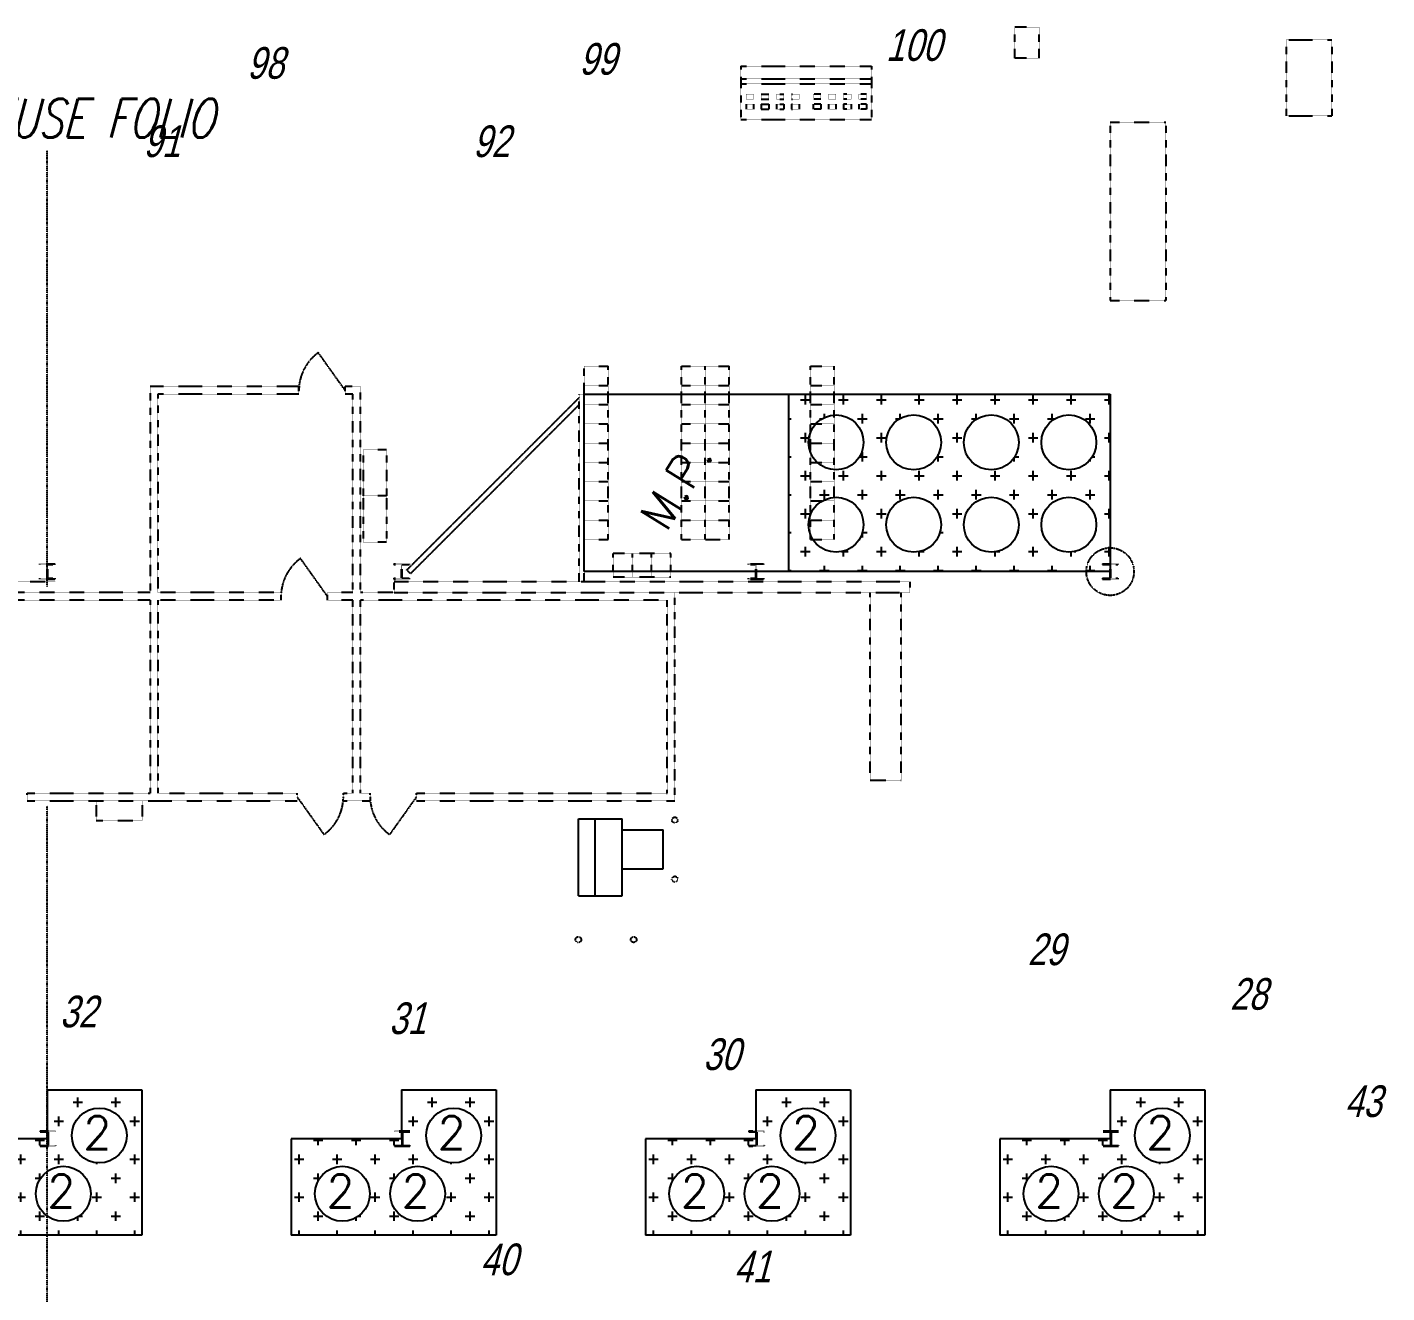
# Model space of a CAD drawing. Header units: millimetres. Extents: x -1732 to 458256, y -4349 to 130988.
# Drawn here: x 45095 to 71955, y 80488 to 105482 of the extents above; entities that cross this region are included whole.
import ezdxf

# ---------------------------------------------------------------- set-up
doc = ezdxf.new("R2010")
doc.units = ezdxf.units.MM
doc.header["$LTSCALE"] = 0.01
doc.header["$MEASUREMENT"] = 0
doc.linetypes.add('CENTER2', pattern=[28.575, 19.05, -3.175, 3.175, -3.175])
doc.linetypes.add('PHANTOM2', pattern=[31.75, 15.875, -3.175, 3.175, -3.175, 3.175, -3.175])
doc.layers.get('0').update_dxf_attribs({"color": 251, "linetype": 'CONTINUOUS'})
for name, color, linetype in [('E-E-DIS-EQP', 251, 'PHANTOM2'), ('Entreposage des rouleaux', 251, 'CONTINUOUS'), ('F-E-EQP', 251, 'CONTINUOUS'), ('F-E-EQP-AXE', 251, 'CENTER2'), ('F-E-EQP-PH2', 251, 'PHANTOM2'), ('F-E-EQP-TXT-MV2', 251, 'CONTINUOUS'), ('NODETEXT', 5, 'CONTINUOUS'), ('NODETEXTOLD', 5, 'CONTINUOUS'), ('S-E-ACI', 251, 'PHANTOM2'), ('S-E-BET', 251, 'PHANTOM2')]:
    doc.layers.add(name, color=color, linetype=linetype)
doc.styles.add('ROMANS', font='ROMANS.SHX', dxfattribs={"width": 0.75, "oblique": 15})
doc.styles.add('TEXTXP', font='arial.ttf', dxfattribs={"width": 0.75, "oblique": 15})

# ---------------------------------------------------------------- blocks, each defined once
blk = doc.blocks.new('*X56')
at = {"color": 0}
for p, q in [((138469, 136031), (138469, 136219)), ((139219, 136031), (139219, 136219)), ((139969, 136031), (139969, 136219)), ((140719, 136031), (140719, 136219)), ((141469, 136031), (141469, 136219)), ((142219, 136031), (142219, 136219)), ((142969, 136031), (142969, 136219)), ((143719, 136031), (143719, 136219)), ((144469, 136031), (144469, 136219)), ((138375, 136125), (138562, 136125)), ((139125, 136125), (139312, 136125)), ((139875, 136125), (140062, 136125)), ((140625, 136125), (140812, 136125)), ((141375, 136125), (141562, 136125)), ((142125, 136125), (142312, 136125)), ((142875, 136125), (143062, 136125)), ((143625, 136125), (143812, 136125)), ((144375, 136125), (144489, 136125)), ((138144, 135750), (138188, 135750)), ((138750, 135750), (138798, 135750)), ((138844, 135774), (138844, 135844)), ((139500, 135750), (139688, 135750)), ((139594, 135656), (139594, 135844)), ((140250, 135750), (140331, 135750)), ((140344, 135757), (140344, 135844)), ((141000, 135750), (141188, 135750)), ((141094, 135656), (141094, 135844)), ((141750, 135750), (141864, 135750)), ((141844, 135737), (141844, 135844)), ((142500, 135750), (142688, 135750)), ((142594, 135656), (142594, 135844)), ((143250, 135750), (143397, 135750)), ((143344, 135714), (143344, 135844)), ((144000, 135750), (144188, 135750)), ((144094, 135656), (144094, 135844)), ((138469, 135281), (138469, 135469)), ((139969, 135281), (139969, 135469)), ((141469, 135281), (141469, 135469)), ((142969, 135281), (142969, 135469)), ((144469, 135281), (144469, 135469)), ((138375, 135375), (138540, 135375)), ((139875, 135375), (140062, 135375)), ((141375, 135375), (141562, 135375)), ((142875, 135375), (143062, 135375)), ((144375, 135375), (144489, 135375)), ((138144, 135000), (138188, 135000)), ((139538, 135000), (139688, 135000)), ((139594, 134906), (139594, 135094)), ((141071, 135000), (141188, 135000)), ((141094, 134906), (141094, 135041)), ((142594, 134906), (142594, 134984)), ((142604, 135000), (142688, 135000)), ((144094, 134906), (144094, 134940)), ((144137, 135000), (144188, 135000)), ((138375, 134625), (138562, 134625)), ((138469, 134531), (138469, 134719)), ((139125, 134625), (139312, 134625)), ((139219, 134531), (139219, 134719)), ((139875, 134625), (140062, 134625)), ((139969, 134531), (139969, 134719)), ((140625, 134625), (140812, 134625)), ((140719, 134531), (140719, 134719)), ((141375, 134625), (141562, 134625)), ((141469, 134531), (141469, 134719)), ((142125, 134625), (142312, 134625)), ((142219, 134531), (142219, 134719)), ((142875, 134625), (143062, 134625)), ((142969, 134531), (142969, 134719)), ((143625, 134625), (143812, 134625)), ((143719, 134531), (143719, 134719)), ((144375, 134625), (144489, 134625)), ((144469, 134531), (144469, 134719)), ((138844, 134156), (138844, 134344)), ((139594, 134156), (139594, 134344)), ((140344, 134156), (140344, 134344)), ((141094, 134156), (141094, 134344)), ((141844, 134156), (141844, 134344)), ((142594, 134156), (142594, 134344)), ((143344, 134156), (143344, 134344)), ((144094, 134156), (144094, 134344)), ((138144, 134250), (138188, 134250)), ((138750, 134250), (138938, 134250)), ((139500, 134250), (139688, 134250)), ((140250, 134250), (140438, 134250)), ((141000, 134250), (141188, 134250)), ((141750, 134250), (141938, 134250)), ((142500, 134250), (142688, 134250)), ((143250, 134250), (143438, 134250)), ((144000, 134250), (144188, 134250)), ((138375, 133875), (138562, 133875)), ((138469, 133781), (138469, 133969)), ((139875, 133875), (140062, 133875)), ((139969, 133781), (139969, 133969)), ((141375, 133875), (141562, 133875)), ((141469, 133781), (141469, 133969)), ((142875, 133875), (143062, 133875)), ((142969, 133781), (142969, 133969)), ((144375, 133875), (144489, 133875)), ((144469, 133781), (144469, 133969)), ((138144, 133500), (138188, 133500)), ((139594, 133500), (139688, 133500)), ((139594, 133406), (139594, 133498)), ((141127, 133500), (141188, 133500)), ((142660, 133500), (142688, 133500)), ((141094, 133406), (141094, 133416)), ((138375, 133125), (138562, 133125)), ((138469, 133031), (138469, 133219)), ((139180, 133125), (139312, 133125)), ((139219, 133031), (139219, 133134)), ((139875, 133125), (140062, 133125)), ((139969, 133031), (139969, 133219)), ((140713, 133125), (140812, 133125)), ((140719, 133031), (140719, 133126)), ((141375, 133125), (141562, 133125)), ((141469, 133031), (141469, 133219)), ((142219, 133031), (142219, 133120)), ((142246, 133125), (142312, 133125)), ((142875, 133125), (143062, 133125)), ((142969, 133031), (142969, 133219)), ((143719, 133031), (143719, 133117)), ((143779, 133125), (143812, 133125)), ((144375, 133125), (144489, 133125)), ((144469, 133031), (144469, 133219)), ((138144, 132750), (138188, 132750)), ((138750, 132750), (138938, 132750)), ((138844, 132731), (138844, 132844)), ((139500, 132750), (139688, 132750)), ((139594, 132731), (139594, 132844)), ((140250, 132750), (140438, 132750)), ((140344, 132731), (140344, 132844)), ((141000, 132750), (141188, 132750)), ((141094, 132731), (141094, 132844)), ((141750, 132750), (141938, 132750)), ((141844, 132731), (141844, 132844)), ((142500, 132750), (142688, 132750)), ((142594, 132731), (142594, 132844)), ((143250, 132750), (143438, 132750)), ((143344, 132731), (143344, 132844)), ((144000, 132750), (144188, 132750)), ((144094, 132731), (144094, 132844))]:
    blk.add_line(p, q, dxfattribs=at)

msp = doc.modelspace()

# ---------------------------------------------------------------- hatches: boundary and pattern name
at = {"layer": 'Entreposage des rouleaux', "linetype": 'Continuous'}
h = msp.add_hatch(dxfattribs=at)
h.set_pattern_fill('CROSS', color=256, scale=1500, style=0)
h.set_pattern_definition([(0, (-71000, -38000), (375, 375), [187.5, -562.5]), (90, (-70906.25, -38093.75), (-375, 375), [187.5, -562.5])])
edge = h.paths.add_edge_path(flags=16)
edge.add_arc((46519.21572, 83594.42635), 542.69899, 0, 360)
edge = h.paths.add_edge_path(flags=16)
edge.add_arc((45807.46636, 82443.85504), 542.69899, 0, 360)
edge = h.paths.add_edge_path(flags=16)
edge.add_arc((44322.24483, 82443.85504), 542.69899, 0, 360)
h.paths.add_polyline_path([(47361.99329, 81627.43331), (43309.10182, 81627.43331), (43309.10182, 83531.09968), (45489.15801, 83531.09968), (45489.15801, 84495.2557), (47361.99329, 84495.2557)])
h = msp.add_hatch(dxfattribs=at)
h.set_pattern_fill('CROSS', color=256, scale=1500, style=0)
h.set_pattern_definition([(0, (-64000, -38000), (375, 375), [187.5, -562.5]), (90, (-63906.25, -38093.75), (-375, 375), [187.5, -562.5])])
edge = h.paths.add_edge_path(flags=16)
edge.add_arc((53519.21572, 83594.42635), 542.69899, 0, 360)
edge = h.paths.add_edge_path(flags=16)
edge.add_arc((52807.46636, 82443.85504), 542.69899, 0, 360)
edge = h.paths.add_edge_path(flags=16)
edge.add_arc((51322.24483, 82443.85504), 542.69899, 0, 360)
h.paths.add_polyline_path([(54361.99329, 81627.43331), (50309.10182, 81627.43331), (50309.10182, 83531.09968), (52489.15801, 83531.09968), (52489.15801, 84495.2557), (54361.99329, 84495.2557)])
h = msp.add_hatch(dxfattribs=at)
h.set_pattern_fill('CROSS', color=256, scale=1500, style=0)
h.set_pattern_definition([(0, (-57000, -38000), (375, 375), [187.5, -562.5]), (90, (-56906.25, -38093.75), (-375, 375), [187.5, -562.5])])
edge = h.paths.add_edge_path(flags=16)
edge.add_arc((60519.21572, 83594.42635), 542.69899, 0, 360)
edge = h.paths.add_edge_path(flags=16)
edge.add_arc((59807.46636, 82443.85504), 542.69899, 0, 360)
edge = h.paths.add_edge_path(flags=16)
edge.add_arc((58322.24483, 82443.85504), 542.69899, 0, 360)
h.paths.add_polyline_path([(61361.99329, 81627.43331), (57309.10182, 81627.43331), (57309.10182, 83531.09968), (59489.15801, 83531.09968), (59489.15801, 84495.2557), (61361.99329, 84495.2557)])
h = msp.add_hatch(dxfattribs=at)
h.set_pattern_fill('CROSS', color=256, scale=1500, style=0)
h.set_pattern_definition([(0, (-50000, -38000), (375, 375), [187.5, -562.5]), (90, (-49906.25, -38093.75), (-375, 375), [187.5, -562.5])])
edge = h.paths.add_edge_path(flags=16)
edge.add_arc((67519.21572, 83594.42635), 542.69899, 0, 360)
edge = h.paths.add_edge_path(flags=16)
edge.add_arc((66807.46636, 82443.85504), 542.69899, 0, 360)
edge = h.paths.add_edge_path(flags=16)
edge.add_arc((65322.24483, 82443.85504), 542.69899, 0, 360)
h.paths.add_polyline_path([(68361.99329, 81627.43331), (64309.10182, 81627.43331), (64309.10182, 83531.09968), (66489.15801, 83531.09968), (66489.15801, 84495.2557), (68361.99329, 84495.2557)])

# ---------------------------------------------------------------- linework, layer by layer
at = {"layer": 'E-E-DIS-EQP'}
for p, q in [((64605.91931, 104873.06643), (64605.91931, 105482.06643)), ((65087.91931, 105482.06643), (64605.91931, 105482.06643)), ((65087.91931, 104873.06643), (65087.91931, 105482.06643)), ((65087.91931, 104873.06643), (64605.91931, 104873.06643)), ((59194.22413, 104710.89968), (61774.15801, 104710.89968)), ((59194.22413, 104710.89968), (59194.22413, 103660.93073)), ((61774.15801, 104710.89968), (61774.15801, 103660.93073)), ((59194.22413, 104460.91186), (61774.15801, 104460.91186)), ((59194.22413, 104360.88565), (61774.15801, 104360.88565)), ((59295.50307, 104160.90637), (59443.64501, 104160.90637)), ((59295.50307, 104160.90637), (59295.50307, 104060.91673)), ((59295.50307, 104060.91673), (59443.64501, 104060.91673)), ((59295.50307, 103960.89965), (59443.64501, 103960.89965)), ((59295.50307, 103960.89965), (59295.50307, 103860.91001)), ((59443.64501, 104160.90637), (59443.64501, 104060.91673)), ((59443.64501, 103960.89965), (59443.64501, 103860.91001)), ((59595.49942, 104160.90637), (59743.64137, 104160.90637)), ((59595.49942, 104160.90637), (59595.49942, 104060.91673)), ((59595.49942, 104060.91673), (59743.64137, 104060.91673)), ((59595.49942, 103960.89965), (59743.64137, 103960.89965)), ((59595.49942, 103960.89965), (59595.49942, 103860.91001)), ((59743.64137, 104160.90637), (59743.64137, 104060.91673)), ((59743.64137, 103960.89965), (59743.64137, 103860.91001)), ((59895.46834, 104160.90637), (60043.63772, 104160.90637)), ((59895.46834, 104160.90637), (59895.46834, 104060.91673)), ((59895.46834, 104060.91673), (60043.63772, 104060.91673)), ((59895.46834, 103960.89965), (60043.63772, 103960.89965)), ((59895.46834, 103960.89965), (59895.46834, 103860.91001)), ((60043.63772, 104160.90637), (60043.63772, 104060.91673)), ((60043.63772, 103960.89965), (60043.63772, 103860.91001)), ((60195.47384, 104160.90637), (60343.64321, 104160.90637)), ((60195.47384, 104160.90637), (60195.47384, 104060.91673)), ((60195.47384, 104060.91673), (60343.64321, 104060.91673)), ((60195.47384, 103960.89965), (60343.64321, 103960.89965)), ((60195.47384, 103960.89965), (60195.47384, 103860.91001)), ((60343.64321, 104160.90637), (60343.64321, 104060.91673)), ((60343.64321, 103960.89965), (60343.64321, 103860.91001)), ((60772.85343, 104160.90637), (60624.71149, 104160.90637)), ((60624.71149, 104160.90637), (60624.71149, 104060.91673)), ((60772.85343, 104060.91673), (60624.71149, 104060.91673)), ((60772.85343, 103960.89965), (60624.71149, 103960.89965)), ((60624.71149, 103960.89965), (60624.71149, 103860.91001)), ((60772.85343, 104160.90637), (60772.85343, 104060.91673)), ((60772.85343, 103960.89965), (60772.85343, 103860.91001)), ((61072.84978, 104160.90637), (60924.68041, 104160.90637)), ((60924.68041, 104160.90637), (60924.68041, 104060.91673)), ((61072.84978, 104060.91673), (60924.68041, 104060.91673)), ((61072.84978, 103960.89965), (60924.68041, 103960.89965)), ((60924.68041, 103960.89965), (60924.68041, 103860.91001)), ((61072.84978, 104160.90637), (61072.84978, 104060.91673)), ((61072.84978, 103960.89965), (61072.84978, 103860.91001)), ((61372.85528, 104160.90637), (61224.6859, 104160.90637)), ((61224.6859, 104160.90637), (61224.6859, 104060.91673)), ((61372.85528, 104060.91673), (61224.6859, 104060.91673)), ((61372.85528, 103960.89965), (61224.6859, 103960.89965)), ((61224.6859, 103960.89965), (61224.6859, 103860.91001)), ((61372.85528, 104160.90637), (61372.85528, 104060.91673)), ((61372.85528, 103960.89965), (61372.85528, 103860.91001)), ((61672.85163, 104160.90637), (61524.68225, 104160.90637)), ((61524.68225, 104160.90637), (61524.68225, 104060.91673)), ((61672.85163, 104060.91673), (61524.68225, 104060.91673)), ((61672.85163, 103960.89965), (61524.68225, 103960.89965)), ((61524.68225, 103960.89965), (61524.68225, 103860.91001)), ((61672.85163, 104160.90637), (61672.85163, 104060.91673)), ((61672.85163, 103960.89965), (61672.85163, 103860.91001)), ((59295.50307, 103860.91001), (59443.64501, 103860.91001)), ((59595.49942, 103860.91001), (59743.64137, 103860.91001)), ((59895.46834, 103860.91001), (60043.63772, 103860.91001)), ((60195.47384, 103860.91001), (60343.64321, 103860.91001)), ((60772.85343, 103860.91001), (60624.71149, 103860.91001)), ((61072.84978, 103860.91001), (60924.68041, 103860.91001)), ((61372.85528, 103860.91001), (61224.6859, 103860.91001)), ((61672.85163, 103860.91001), (61524.68225, 103860.91001)), ((59194.22413, 103660.93073), (61774.15801, 103660.93073))]:
    msp.add_line(p, q, dxfattribs=at)
at = {"layer": 'Entreposage des rouleaux'}
for p, q in [((56100.30656, 98234.09968), (60143.58198, 98234.09968)), ((56100.30656, 94731.09968), (56100.30656, 98234.09968)), ((60143.58198, 94731.09968), (60143.58198, 98234.09968)), ((60143.58198, 98234.09968), (66489.15801, 98234.09968)), ((66489.15801, 98234.09968), (66489.15801, 94731.09968)), ((60143.58198, 94731.09968), (56100.30656, 94731.09968)), ((66489.15801, 94731.09968), (60143.58198, 94731.09968)), ((45489.15801, 84495.2557), (47361.99329, 84495.2557)), ((45489.15801, 84495.2557), (45489.15801, 83531.09968)), ((47361.99329, 84495.2557), (47361.99329, 81627.43331)), ((52489.15801, 84495.2557), (54361.99329, 84495.2557)), ((52489.15801, 84495.2557), (52489.15801, 83531.09968)), ((54361.99329, 84495.2557), (54361.99329, 81627.43331)), ((59489.15801, 84495.2557), (61361.99329, 84495.2557)), ((59489.15801, 84495.2557), (59489.15801, 83531.09968)), ((61361.99329, 84495.2557), (61361.99329, 81627.43331)), ((66489.15801, 84495.2557), (68361.99329, 84495.2557)), ((66489.15801, 84495.2557), (66489.15801, 83531.09968)), ((68361.99329, 84495.2557), (68361.99329, 81627.43331)), ((45353.0927, 83684.18853), (45353.0927, 83669.19237)), ((45353.0927, 83669.19237), (45495.56536, 83669.19237)), ((45495.56536, 83669.19237), (45495.56536, 83399.18833)), ((45510.56152, 83669.19237), (45510.56152, 83399.18833)), ((52495.37051, 83669.19237), (52495.37051, 83399.18833)), ((52510.36667, 83669.19237), (52510.36667, 83399.18833)), ((59352.73958, 83684.18853), (59352.73958, 83669.19237)), ((59352.73958, 83669.19237), (59495.21224, 83669.19237)), ((59495.21224, 83669.19237), (59495.21224, 83399.18833)), ((59510.2084, 83669.19237), (59510.2084, 83399.18833)), ((66495.02654, 83669.19237), (66495.02654, 83399.18833)), ((66510.0227, 83669.19237), (66510.0227, 83399.18833)), ((45489.15801, 83531.09968), (43309.10182, 83531.09968)), ((45353.0927, 83399.18833), (45495.56536, 83399.18833)), ((45353.0927, 83399.18833), (45353.0927, 83384.19217)), ((50309.10182, 83531.09968), (50309.10182, 81627.43331)), ((52489.15801, 83531.09968), (50309.10182, 83531.09968)), ((52352.89785, 83399.18833), (52495.37051, 83399.18833)), ((52352.89785, 83399.18833), (52352.89785, 83384.19217)), ((52352.89785, 83384.19217), (52652.86677, 83384.19217)), ((52510.36667, 83399.18833), (52652.86677, 83399.18833)), ((52652.86677, 83399.18833), (52652.86677, 83384.19217)), ((57309.10182, 83531.09968), (57309.10182, 81627.43331)), ((59489.15801, 83531.09968), (57309.10182, 83531.09968)), ((59352.73958, 83399.18833), (59495.21224, 83399.18833)), ((59352.73958, 83399.18833), (59352.73958, 83384.19217)), ((64309.10182, 83531.09968), (64309.10182, 81627.43331)), ((66489.15801, 83531.09968), (64309.10182, 83531.09968)), ((47361.99329, 81627.43331), (43309.10182, 81627.43331)), ((54361.99329, 81627.43331), (50309.10182, 81627.43331)), ((61361.99329, 81627.43331), (57309.10182, 81627.43331)), ((68361.99329, 81627.43331), (64309.10182, 81627.43331))]:
    msp.add_line(p, q, dxfattribs=at)
at = {"layer": 'Entreposage des rouleaux', "linetype": 'Continuous'}
for centre in [(61074.99841, 97283.05186), (62607.84999, 97283.05186), (64140.70156, 97283.05186), (65673.55404, 97283.05186), (61074.99841, 95657.44459), (62607.84999, 95657.44459), (64140.70156, 95657.44459), (65673.55404, 95657.44459), (46519.21572, 83594.42635), (53519.21572, 83594.42635), (60519.21572, 83594.42635), (67519.21572, 83594.42635), (45807.46636, 82443.85504), (51322.24483, 82443.85504), (52807.46636, 82443.85504), (58322.24483, 82443.85504), (59807.46636, 82443.85504), (65322.24483, 82443.85504), (66807.46636, 82443.85504)]:
    msp.add_circle(centre, 542.69899, dxfattribs=at)
at = {"layer": 'F-E-EQP'}
for p, q in [((55984.15801, 88326.09968), (55984.15801, 89850.09968)), ((55984.15801, 89850.09968), (56847.15801, 89850.09968)), ((56314.15801, 88326.09968), (56314.15801, 89850.09968)), ((56847.15801, 88326.09968), (56847.15801, 89850.09968)), ((56847.15801, 89634.09968), (57660.15801, 89634.09968)), ((57660.15801, 88859.09968), (57660.15801, 89634.09968)), ((56847.15801, 88859.09968), (57660.15801, 88859.09968)), ((55984.15801, 88326.09968), (56847.15801, 88326.09968))]:
    msp.add_line(p, q, dxfattribs=at)
at = {"layer": 'F-E-EQP-AXE'}
for p, q in [((45489.15801, 94430.88503), (45489.15801, 103048.63834)), ((45489.15801, 64981.46447), (45489.15801, 90102.91728))]:
    msp.add_line(p, q, dxfattribs=at)
at = {"layer": 'F-E-EQP-PH2'}
for p, q in [((56100.30656, 94526.09968), (56100.30656, 98788.10112)), ((56100.30656, 98788.10112), (56570.30656, 98788.10112)), ((56570.30656, 95368.10112), (56570.30656, 98788.10112)), ((58020.30656, 95368.10112), (58020.30656, 98788.10112)), ((58020.30656, 98788.10112), (58490.30656, 98788.10112)), ((58490.30656, 95368.10112), (58490.30656, 98788.10112)), ((58490.30656, 98788.10112), (58960.30656, 98788.10112)), ((58960.30656, 95368.10112), (58960.30656, 98788.10112)), ((60570.30656, 95368.10112), (60570.30656, 98788.10112)), ((60570.30656, 98788.10112), (61040.30656, 98788.10112)), ((61040.30656, 95368.10112), (61040.30656, 98788.10112)), ((56100.30656, 98408.10112), (56570.30656, 98408.10112)), ((58020.30656, 98408.10112), (58490.30656, 98408.10112)), ((58490.30656, 98408.10112), (58960.30656, 98408.10112)), ((60570.30656, 98408.10112), (61040.30656, 98408.10112)), ((52592.78584, 94762.48473), (55998.30656, 98168.00546)), ((55998.30656, 94526.09968), (55998.30656, 98234.09968)), ((56100.30656, 98234.09968), (55998.30656, 98234.09968)), ((52664.91073, 94690.35984), (55998.30656, 98023.75567)), ((56100.30656, 98028.10112), (56570.30656, 98028.10112)), ((58020.30656, 98028.10112), (58490.30656, 98028.10112)), ((58490.30656, 98028.10112), (58960.30656, 98028.10112)), ((60570.30656, 98028.10112), (61040.30656, 98028.10112)), ((56100.30656, 97648.10112), (56570.30656, 97648.10112)), ((58020.30656, 97648.10112), (58490.30656, 97648.10112)), ((58490.30656, 97648.10112), (58960.30656, 97648.10112)), ((60570.30656, 97648.10112), (61040.30656, 97648.10112)), ((56100.30656, 97268.10112), (56570.30656, 97268.10112)), ((58020.30656, 97268.10112), (58490.30656, 97268.10112)), ((58490.30656, 97268.10112), (58960.30656, 97268.10112)), ((60570.30656, 97268.10112), (61040.30656, 97268.10112)), ((52191.60505, 97134.79451), (51731.60505, 97134.79451)), ((51731.60505, 97134.79451), (51731.60505, 96224.79451)), ((52191.60505, 97134.79451), (52191.60505, 96224.79451)), ((56100.30656, 96888.10112), (56570.30656, 96888.10112)), ((58020.30656, 96888.10112), (58490.30656, 96888.10112)), ((58490.30656, 96888.10112), (58960.30656, 96888.10112)), ((60570.30656, 96888.10112), (61040.30656, 96888.10112)), ((56100.30656, 96508.10112), (56570.30656, 96508.10112)), ((58020.30656, 96508.10112), (58490.30656, 96508.10112)), ((58490.30656, 96508.10112), (58960.30656, 96508.10112)), ((60570.30656, 96508.10112), (61040.30656, 96508.10112)), ((52191.60505, 96224.79451), (51731.60505, 96224.79451)), ((51731.60505, 96224.79451), (51731.60505, 95314.79451)), ((52191.60505, 96224.79451), (51731.60505, 96224.79451)), ((52191.60505, 96224.79451), (52191.60505, 95314.79451)), ((56100.30656, 96128.10112), (56570.30656, 96128.10112)), ((58020.30656, 96128.10112), (58490.30656, 96128.10112)), ((58490.30656, 96128.10112), (58960.30656, 96128.10112)), ((60570.30656, 96128.10112), (61040.30656, 96128.10112)), ((56100.30656, 95748.10112), (56570.30656, 95748.10112)), ((58020.30656, 95748.10112), (58490.30656, 95748.10112)), ((58490.30656, 95748.10112), (58960.30656, 95748.10112)), ((60570.30656, 95748.10112), (61040.30656, 95748.10112)), ((56100.30656, 95368.10112), (56570.30656, 95368.10112)), ((58020.30656, 95368.10112), (58960.30656, 95368.10112)), ((60570.30656, 95368.10112), (61040.30656, 95368.10112)), ((52191.60505, 95314.79451), (51731.60505, 95314.79451)), ((56670.30656, 94620.58687), (56670.30656, 95090.58687)), ((57810.30656, 95090.58687), (56670.30656, 95090.58687)), ((57050.30656, 94620.58687), (57050.30656, 95090.58687)), ((57430.30656, 94620.58687), (57430.30656, 95090.58687)), ((57810.30656, 94620.58687), (57810.30656, 95090.58687)), ((52592.78584, 94762.48473), (52664.91073, 94690.35984)), ((57810.30656, 94620.58687), (56670.30656, 94620.58687)), ((61750.15801, 90613.09968), (61750.15801, 94321.09968)), ((62360.15801, 90613.09968), (62360.15801, 94321.09968)), ((61750.15801, 90613.09968), (62360.15801, 90613.09968)), ((46454.15801, 90206.09968), (46454.15801, 89816.73228)), ((47368.15801, 90206.09968), (47368.15801, 89816.73228)), ((46454.15801, 89816.73228), (47368.15801, 89816.73228))]:
    msp.add_line(p, q, dxfattribs=at)
for centre in [(57889.15801, 89825.09968), (57889.15801, 88657.09968), (55984.15801, 87463.09968), (57076.15801, 87463.09968)]:
    msp.add_circle(centre, 57, dxfattribs=at)
at = {"layer": 'S-E-ACI'}
for p, q in [((45340.49227, 94883.10112), (45640.46119, 94883.10112)), ((45340.49227, 94883.10112), (45340.49227, 94868.09581)), ((45340.49227, 94868.09581), (45482.99236, 94868.09581)), ((45482.99236, 94868.09581), (45482.99236, 94598.10093)), ((45497.98852, 94868.09581), (45640.46119, 94868.09581)), ((45497.98852, 94868.09581), (45497.98852, 94598.10093)), ((45640.46119, 94883.10112), (45640.46119, 94868.09581)), ((52340.30656, 94883.10112), (52340.30656, 94868.09581)), ((52340.30656, 94883.10112), (52640.30291, 94883.10112)), ((52340.30656, 94868.09581), (52482.83409, 94868.09581)), ((52482.83409, 94868.09581), (52482.83409, 94598.10093)), ((52497.83025, 94868.09581), (52497.83025, 94598.10093)), ((52497.83025, 94868.09581), (52640.30291, 94868.09581)), ((52640.30291, 94883.10112), (52640.30291, 94868.09581)), ((59340.13915, 94883.10112), (59340.13915, 94868.09581)), ((59340.13915, 94883.10112), (59640.10807, 94883.10112)), ((59340.13915, 94868.09581), (59482.63924, 94868.09581)), ((59482.63924, 94868.09581), (59482.63924, 94598.10093)), ((59497.64455, 94868.09581), (59497.64455, 94598.10093)), ((59497.64455, 94868.09581), (59640.10807, 94868.09581)), ((59640.10807, 94883.10112), (59640.10807, 94868.09581)), ((66340.13915, 94883.10112), (66640.10807, 94883.10112)), ((66340.13915, 94883.10112), (66340.13915, 94868.09581)), ((66340.13915, 94868.09581), (66482.63924, 94868.09581)), ((66482.63924, 94868.09581), (66482.63924, 94598.10093)), ((66497.64455, 94868.09581), (66497.64455, 94598.10093)), ((66497.64455, 94868.09581), (66640.10807, 94868.09581)), ((66640.10807, 94883.10112), (66640.10807, 94868.09581)), ((45340.49227, 94598.10093), (45340.49227, 94583.09562)), ((45340.49227, 94598.10093), (45482.99236, 94598.10093)), ((45340.49227, 94583.09562), (45640.46119, 94583.09562)), ((45497.98852, 94598.10093), (45640.46119, 94598.10093)), ((45640.46119, 94598.10093), (45640.46119, 94583.09562)), ((52340.30656, 94598.10093), (52340.30656, 94583.09562)), ((52340.30656, 94598.10093), (52482.83409, 94598.10093)), ((52340.30656, 94583.09562), (52640.30291, 94583.09562)), ((52497.83025, 94598.10093), (52640.30291, 94598.10093)), ((52640.30291, 94598.10093), (52640.30291, 94583.09562)), ((59340.13915, 94598.10093), (59340.13915, 94583.09562)), ((59340.13915, 94598.10093), (59482.63924, 94598.10093)), ((59340.13915, 94583.09562), (59640.10807, 94583.09562)), ((59497.64455, 94598.10093), (59640.10807, 94598.10093)), ((59640.10807, 94598.10093), (59640.10807, 94583.09562)), ((66340.13915, 94598.10093), (66482.63924, 94598.10093)), ((66340.13915, 94598.10093), (66340.13915, 94583.09562)), ((66340.13915, 94583.09562), (66640.10807, 94583.09562)), ((66497.64455, 94598.10093), (66640.10807, 94598.10093)), ((66640.10807, 94598.10093), (66640.10807, 94583.09562)), ((45353.0927, 83684.18853), (45353.0927, 83669.19237)), ((45353.0927, 83684.18853), (45653.06162, 83684.18853)), ((45353.0927, 83669.19237), (45495.56536, 83669.19237)), ((45495.56536, 83669.19237), (45495.56536, 83399.18833)), ((45510.56152, 83669.19237), (45653.06162, 83669.19237)), ((45510.56152, 83669.19237), (45510.56152, 83399.18833)), ((45653.06162, 83684.18853), (45653.06162, 83669.19237)), ((52352.89785, 83684.18853), (52652.86677, 83684.18853)), ((52352.89785, 83684.18853), (52352.89785, 83669.19237)), ((52352.89785, 83669.19237), (52495.37051, 83669.19237)), ((52495.37051, 83669.19237), (52495.37051, 83399.18833)), ((52510.36667, 83669.19237), (52510.36667, 83399.18833)), ((52510.36667, 83669.19237), (52652.86677, 83669.19237)), ((52652.86677, 83684.18853), (52652.86677, 83669.19237)), ((59352.73958, 83684.18853), (59652.7085, 83684.18853)), ((59352.73958, 83684.18853), (59352.73958, 83669.19237)), ((59352.73958, 83669.19237), (59495.21224, 83669.19237)), ((59495.21224, 83669.19237), (59495.21224, 83399.18833)), ((59510.2084, 83669.19237), (59652.7085, 83669.19237)), ((59510.2084, 83669.19237), (59510.2084, 83399.18833)), ((59652.7085, 83684.18853), (59652.7085, 83669.19237)), ((66352.55387, 83684.18853), (66652.55023, 83684.18853)), ((66352.55387, 83684.18853), (66352.55387, 83669.19237)), ((66352.55387, 83669.19237), (66495.02654, 83669.19237)), ((66495.02654, 83669.19237), (66495.02654, 83399.18833)), ((66510.0227, 83669.19237), (66652.55023, 83669.19237)), ((66510.0227, 83669.19237), (66510.0227, 83399.18833)), ((66652.55023, 83684.18853), (66652.55023, 83669.19237)), ((45353.0927, 83399.18833), (45495.56536, 83399.18833)), ((45353.0927, 83399.18833), (45353.0927, 83384.19217)), ((45353.0927, 83384.19217), (45653.06162, 83384.19217)), ((45510.56152, 83399.18833), (45653.06162, 83399.18833)), ((45653.06162, 83399.18833), (45653.06162, 83384.19217)), ((52352.89785, 83399.18833), (52495.37051, 83399.18833)), ((52352.89785, 83399.18833), (52352.89785, 83384.19217)), ((52352.89785, 83384.19217), (52652.86677, 83384.19217)), ((52510.36667, 83399.18833), (52652.86677, 83399.18833)), ((52652.86677, 83399.18833), (52652.86677, 83384.19217)), ((59352.73958, 83399.18833), (59495.21224, 83399.18833)), ((59352.73958, 83399.18833), (59352.73958, 83384.19217)), ((59352.73958, 83384.19217), (59652.7085, 83384.19217)), ((59510.2084, 83399.18833), (59652.7085, 83399.18833)), ((59652.7085, 83399.18833), (59652.7085, 83384.19217)), ((66352.55387, 83399.18833), (66495.02654, 83399.18833)), ((66352.55387, 83399.18833), (66352.55387, 83384.19217)), ((66352.55387, 83384.19217), (66652.55023, 83384.19217)), ((66510.0227, 83399.18833), (66652.55023, 83399.18833)), ((66652.55023, 83399.18833), (66652.55023, 83384.19217))]:
    msp.add_line(p, q, dxfattribs=at)
at = {"layer": 'S-E-BET'}
for p, q in [((69969.15801, 105231.09968), (70869.15801, 105231.09968)), ((69969.15801, 105231.09968), (69969.15801, 103731.09968)), ((70869.15801, 105231.09968), (70869.15801, 103731.09968)), ((69969.15801, 103731.09968), (70869.15801, 103731.09968)), ((66489.15801, 103606.59657), (67589.9291, 103606.59657)), ((66489.15801, 103606.59657), (66489.15801, 100081.59657)), ((67589.9291, 103606.59657), (67589.9291, 100081.59657)), ((66489.15801, 100081.59657), (67589.9291, 100081.59657)), ((51376.60505, 98309.09968), (50846.28872, 99053.51932)), ((47521.15801, 98385.09968), (47521.15801, 94321.09968)), ((50462.60505, 98385.09968), (47521.15801, 98385.09968)), ((50462.60505, 98233.09968), (50462.60505, 98385.09968)), ((51681.60505, 98385.09968), (51376.60505, 98385.09968)), ((51376.60505, 98233.09968), (51376.60505, 98385.09968)), ((51681.60505, 94321.09968), (51681.60505, 98385.09968)), ((47673.15801, 98233.09968), (47673.15801, 94321.09968)), ((50462.60505, 98233.09968), (47673.15801, 98233.09968)), ((51529.60505, 98233.09968), (51376.60505, 98233.09968)), ((51529.60505, 94321.09968), (51529.60505, 98233.09968)), ((51024.75196, 94245.09968), (50494.43564, 94989.51932)), ((45650.37057, 94526.09968), (34374.15801, 94526.09968)), ((47521.15801, 94321.09968), (43539.15801, 94321.09968)), ((50110.75196, 94321.09968), (47673.15801, 94321.09968)), ((50110.75196, 94169.09968), (50110.75196, 94321.09968)), ((51024.75196, 94169.09968), (51024.75196, 94321.09968)), ((51529.60505, 94321.09968), (51024.75196, 94321.09968)), ((52345.75196, 94321.09968), (51681.60505, 94321.09968)), ((52345.75196, 94321.09968), (52345.75196, 94526.09968)), ((62532.15801, 94526.09968), (52345.75196, 94526.09968)), ((52345.75196, 94321.09968), (62532.15801, 94321.09968)), ((57889.15801, 90206.09968), (57889.15801, 94321.09968)), ((62532.15801, 94526.09968), (62532.15801, 94321.09968)), ((47521.15801, 94169.09968), (43691.15801, 94169.09968)), ((47521.15801, 94169.09968), (47521.15801, 90358.09968)), ((50110.75196, 94169.09968), (47673.15801, 94169.09968)), ((47673.15801, 94169.09968), (47673.15801, 90358.09968)), ((51529.60505, 94169.09968), (51024.75196, 94169.09968)), ((51529.60505, 90358.09968), (51529.60505, 94169.09968)), ((57737.15801, 94169.09968), (51681.60505, 94169.09968)), ((51681.60505, 90358.09968), (51681.60505, 94169.09968)), ((57737.15801, 90358.09968), (57737.15801, 94169.09968)), ((45095.15366, 90358.09968), (47521.15801, 90358.09968)), ((45095.15366, 90206.09968), (45095.15366, 90358.09968)), ((47673.15801, 90358.09968), (50426.64599, 90358.09968)), ((50426.64599, 90206.09968), (50426.64599, 90358.09968)), ((50426.64599, 90282.09968), (50956.96231, 89537.68004)), ((51340.64599, 90206.09968), (51340.64599, 90358.09968)), ((51340.64599, 90358.09968), (51529.60505, 90358.09968)), ((51681.60505, 90358.09968), (51870.56411, 90358.09968)), ((51870.56411, 90206.09968), (51870.56411, 90358.09968)), ((52784.56411, 90282.09968), (52254.24778, 89537.68004)), ((52784.56411, 90206.09968), (52784.56411, 90358.09968)), ((52784.56411, 90358.09968), (57737.15801, 90358.09968)), ((45095.15366, 90206.09968), (50426.64599, 90206.09968)), ((51340.64599, 90206.09968), (51870.56411, 90206.09968)), ((52784.56411, 90206.09968), (57889.15801, 90206.09968))]:
    msp.add_line(p, q, dxfattribs=at)
msp.add_circle((66489.15801, 94731.09968), 470, dxfattribs=at)
for centre, start, end in [((51376.60505, 98309.09968), 125.465651597, 180), ((51024.75196, 94245.09968), 125.465651597, 180), ((50426.64599, 90282.09968), 305.465651597, 0), ((52784.56411, 90282.09968), 180, 234.534348403)]:
    msp.add_arc(centre, 914, start, end, dxfattribs=at)

# ---------------------------------------------------------------- block references
at = {"layer": 'Entreposage des rouleaux', "linetype": 'Continuous'}
msp.add_blockref('*X56', (-78000, -38000), dxfattribs=at)

# ---------------------------------------------------------------- texts
at = {"layer": 'Entreposage des rouleaux', "style": 'ROMANS'}
msp.add_text('M.P.', height=650, rotation=58.431458045, dxfattribs=at).set_placement((57717.81646, 95489.37424))
for p in [(46202.32778, 83323.84051), (53202.32778, 83323.84051), (60202.32778, 83323.84051), (67202.32778, 83323.84051), (45490.57843, 82173.2692), (51005.35689, 82173.2692), (52490.57843, 82173.2692), (58005.35689, 82173.2692), (59490.57843, 82173.2692), (65005.35689, 82173.2692), (66490.57843, 82173.2692)]:
    msp.add_text('2', height=650, dxfattribs=at).set_placement(p)
at = {"layer": 'F-E-EQP-TXT-MV2', "insert": (45489.15801, 103683.63834), "char_height": 762, "attachment_point": 5, "style": 'ROMANS'}
msp.add_mtext('COUPEUSE FOLIO', dxfattribs=at)
at = {"layer": 'NODETEXT', "style": 'TEXTXP', "oblique": 15, "width": 0.75}
for s, p in [('100', (62058.94499, 104817.10104)), ('98', (49435.47635, 104463.76307)), ('99', (55999.43436, 104543.67001)), ('91', (47389.39952, 102917.28874)), ('92', (53899.2783, 102917.28874)), ('29', (64860.02373, 86959.10878)), ('28', (68857.44444, 86078.08065)), ('32', (45738.46918, 85730.54679)), ('31', (52240.53745, 85597.72673)), ('30', (58445.00658, 84887.95349)), ('43', (71121.34069, 83960.10869)), ('40', (54046.00267, 80836.43165)), ('41', (59056.71873, 80692.5841))]:
    msp.add_text(s, height=625, dxfattribs=at).set_placement(p)
at = {"layer": 'NODETEXTOLD', "style": 'TEXTXP', "oblique": 15, "width": 0.75}
for s, p in [('100', (62058.94499, 104817.10104)), ('98', (49435.47635, 104463.76307)), ('99', (55999.43436, 104543.67001)), ('91', (47389.39952, 102917.28874)), ('92', (53899.2783, 102917.28874)), ('29', (64860.02373, 86959.10878)), ('28', (68857.44444, 86078.08065)), ('32', (45738.46918, 85730.54679)), ('31', (52240.53745, 85597.72673)), ('30', (58445.00658, 84887.95349)), ('43', (71121.34069, 83960.10869)), ('40', (54046.00267, 80836.43165)), ('41', (59056.71873, 80692.5841))]:
    msp.add_text(s, height=625, dxfattribs=at).set_placement(p)

doc.saveas('drawing.dxf')
